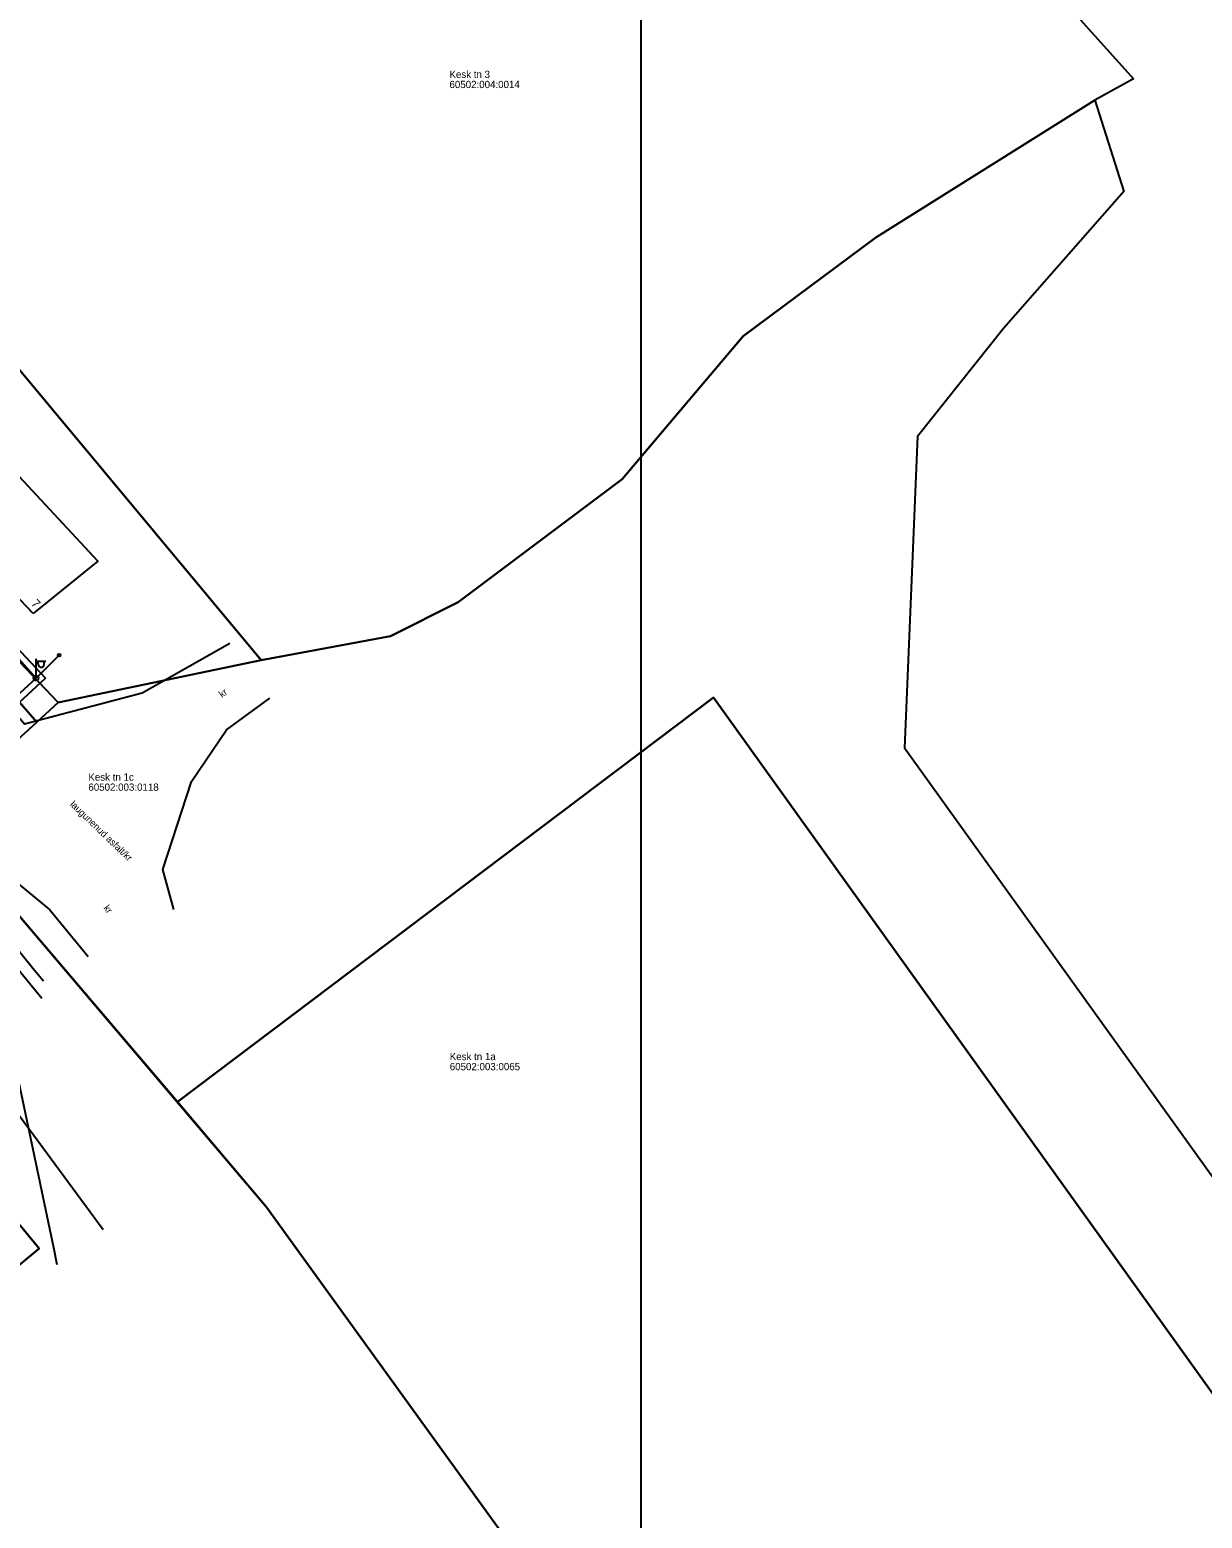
# Model space of a CAD drawing. Extents: x 641557 to 642645, y 6471373 to 6472352.
# Drawn here: x 642402.9 to 642523.8, y 6471682.2 to 6471835.7 of the extents above; entities that cross this region are included whole.
import ezdxf

# ---------------------------------------------------------------- set-up
doc = ezdxf.new("R2010")
doc.units = 0
for name, color, linetype in [('HOONE', 7, 'Continuous'), ('MOOTPIIR', 7, 'Continuous'), ('PIIR', 7, 'Continuous'), ('POST', 7, 'Continuous'), ('SIOHULIIN', 7, 'Continuous'), ('TEE', 7, 'Continuous'), ('VORMISTUS', 7, 'Continuous')]:
    doc.layers.add(name, color=color, linetype=linetype)

msp = doc.modelspace()

# ---------------------------------------------------------------- linework, layer by layer
at = {"layer": 'HOONE'}
msp.add_lwpolyline([(642403.27, 6471775.5), (642382.18, 6471797.62), (642388.66, 6471803.76), (642409.94, 6471780.89), (642403.27, 6471775.5)], dxfattribs=at)
at = {"layer": 'MOOTPIIR'}
msp.add_lwpolyline([(642370.32, 6471737.24), (642404.54, 6471768.85), (642382.59, 6471792.29)], dxfattribs=at)
at = {"layer": 'PIIR'}
for points in [[(642250.92, 6471894.58), (642186.7, 6471949.52), (642246.6, 6471901.55), (642252.4, 6471897.15), (642289.81, 6471867.53), (642299.96, 6471859.25), (642316.87, 6471880.92), (642317.86, 6471880.19), (642342.44, 6471908.78), (642348.97, 6471903.38), (642338.37, 6471897.77), (642334.52, 6471894.84), (642303.46, 6471856.17), (642357.49, 6471813.15), (642374.36, 6471799.41), (642405.83, 6471766.32), (642403.65, 6471764.32), (642377.02, 6471794.87), (642294.31, 6471859.27)], [(642388.47, 6471816.64), (642374.64, 6471832.89), (642381.75, 6471841.08), (642373.99, 6471856.96), (642395.23, 6471883.78), (642401.53, 6471883.77), (642436.32, 6471852.76), (642471.78, 6471884.92), (642475.51, 6471888.63), (642476.99, 6471886.18), (642478.27, 6471883.72), (642482.68, 6471875.24), (642487.92, 6471865.71), (642502.87, 6471846.02), (642516.69, 6471830.64), (642512.71, 6471828.41), (642490.13, 6471814.27), (642476.44, 6471804.11), (642463.98, 6471789.35), (642455.88, 6471783.26), (642447.08, 6471776.68), (642440.09, 6471773.17), (642426.77, 6471770.71)], [(642357.49, 6471813.15), (642374.64, 6471832.89), (642388.47, 6471816.64), (642426.77, 6471770.71), (642405.83, 6471766.32), (642374.36, 6471799.41)], [(642418.12, 6471725.16), (642473.38, 6471766.86), (642584.96, 6471611.24), (642623.1, 6471522.3), (642619.93, 6471495.33), (642615.56, 6471458.25), (642614.09, 6471456.76), (642556.54, 6471540.64), (642501.49, 6471611.64), (642427.32, 6471714.32)], [(642236.44, 6471622.31), (642335.75, 6471706.02), (642373.83, 6471685.12), (642403.86, 6471710.03), (642377.37, 6471742.13), (642393.04, 6471754.6), (642397.68, 6471749.15), (642427.32, 6471714.32), (642501.49, 6471611.64), (642556.54, 6471540.64), (642614.09, 6471456.76), (642599.69, 6471430.21), (642581.77, 6471434.59), (642502.85, 6471455.09), (642441.37, 6471472.15), (642426.28, 6471476.34), (642395.68, 6471484.83), (642344.09, 6471496.52), (642239.54, 6471618.69)], [(642335.75, 6471706.02), (642377.37, 6471742.13), (642403.86, 6471710.03), (642373.83, 6471685.12)]]:
    msp.add_lwpolyline(points, close=True, dxfattribs=at)
for points in [[(642584.96, 6471611.24), (642473.38, 6471766.86), (642418.12, 6471725.16), (642397.68, 6471749.15), (642393.04, 6471754.6), (642396.3, 6471757.59), (642403.65, 6471764.32), (642405.83, 6471766.32), (642426.77, 6471770.71), (642440.09, 6471773.17), (642447.08, 6471776.68), (642455.88, 6471783.26), (642463.98, 6471789.35), (642476.44, 6471804.11), (642490.13, 6471814.27), (642512.71, 6471828.41), (642515.7, 6471819.02), (642503.27, 6471804.9), (642494.43, 6471793.77), (642493.07, 6471761.67), (642530.38, 6471709.7), (642541.13, 6471704.95), (642644.62, 6471568.67)], [(642377.02, 6471794.87), (642403.65, 6471764.32), (642396.3, 6471757.59)]]:
    msp.add_lwpolyline(points, dxfattribs=at)
at = {"layer": 'POST'}
for p, q in [((642403.56, 6471768.84), (642400.58, 6471772.16)), ((642405.94, 6471771.21), (642403.56, 6471768.84)), ((642403.56, 6471768.84), (642403.56, 6471770.84)), ((642403.56, 6471770.59), (642404.56, 6471770.59)), ((642403.79, 6471770.27), (642403.79, 6471770.59)), ((642404.4, 6471770.27), (642404.4, 6471770.59))]:
    msp.add_line(p, q, dxfattribs=at)
for centre, radius in [((642405.94, 6471771.21), 0.125), ((642405.94, 6471771.21), 0.105), ((642405.94, 6471771.21), 0.0851), ((642405.94, 6471771.21), 0.0651), ((642405.94, 6471771.21), 0.0451), ((642405.94, 6471771.21), 0.0251), ((642405.94, 6471771.21), 0.00511), ((642403.56, 6471768.84), 0.25)]:
    msp.add_circle(centre, radius, dxfattribs=at)
msp.add_arc((642404.09, 6471770.27), 0.306, 180, 0, dxfattribs=at)
at = {"layer": 'SIOHULIIN'}
for points in [[(642323.62, 6471716.13), (642369.62, 6471737.7), (642403.56, 6471768.84), (642381.81, 6471791.55), (642355.53, 6471813.28)], [(642410.48, 6471711.97), (642388.78, 6471741.37), (642339.84, 6471703.24), (642290.4, 6471662.37), (642241.12, 6471620.63), (642183.18, 6471571.99), (642164.94, 6471594.07), (642155.88, 6471601.71)]]:
    msp.add_lwpolyline(points, dxfattribs=at)
at = {"layer": 'TEE'}
for points in [[(642423.53, 6471772.4), (642414.51, 6471767.28), (642402.35, 6471764.08), (642398.73, 6471768.3), (642385.84, 6471784.93), (642379.1, 6471792.26), (642379.35, 6471796.04), (642383.04, 6471803.99), (642384.25, 6471809.24)], [(642417.75, 6471744.98), (642416.64, 6471749.11), (642419.57, 6471758.2), (642423.19, 6471763.52), (642427.65, 6471766.78)], [(642397.45, 6471746.07), (642396.56, 6471748.22), (642397.64, 6471751), (642404.98, 6471744.94), (642408.92, 6471740.14)], [(642397.45, 6471746.07), (642396.25, 6471745.46), (642404.14, 6471735.84)], [(642404.31, 6471737.61), (642403.4, 6471738.7), (642397.45, 6471746.07)], [(642400.08, 6471735.29), (642405.34, 6471710.15), (642405.69, 6471708.4)]]:
    msp.add_lwpolyline(points, dxfattribs=at)
at = {"layer": 'VORMISTUS'}
msp.add_lwpolyline([(642465.91, 6472238.39), (642465.91, 6471515.76), (641804.86, 6471515.76), (641804.86, 6472238.39)], close=True, dxfattribs=at)

# ---------------------------------------------------------------- texts
at = {"layer": 'HOONE'}
msp.add_text('7', height=0.9, rotation=313.6304, dxfattribs=at).set_placement((642402.98, 6471776.46))
at = {"layer": 'PIIR'}
for s, p in [('60502:004:0014', (642446.17, 6471829.67)), ('Kesk tn 3', (642446.17, 6471830.71)), ('Kesk tn 1c', (642408.95, 6471758.27)), ('60502:003:0118', (642408.95, 6471757.23)), ('60502:003:0065', (642446.2, 6471728.42)), ('Kesk tn 1a', (642446.2, 6471729.46))]:
    msp.add_text(s, height=0.75, dxfattribs=at).set_placement(p)
at = {"layer": 'TEE'}
for s, rotation, p in [('kr', 36.1798, (642422.72, 6471766.8)), ('laugunenud asfalt/kr', 316.1075, (642407, 6471755.76)), ('kr', 307.0078, (642410.47, 6471745.13))]:
    msp.add_text(s, height=0.7, rotation=rotation, dxfattribs=at).set_placement(p)

doc.saveas('drawing.dxf')
